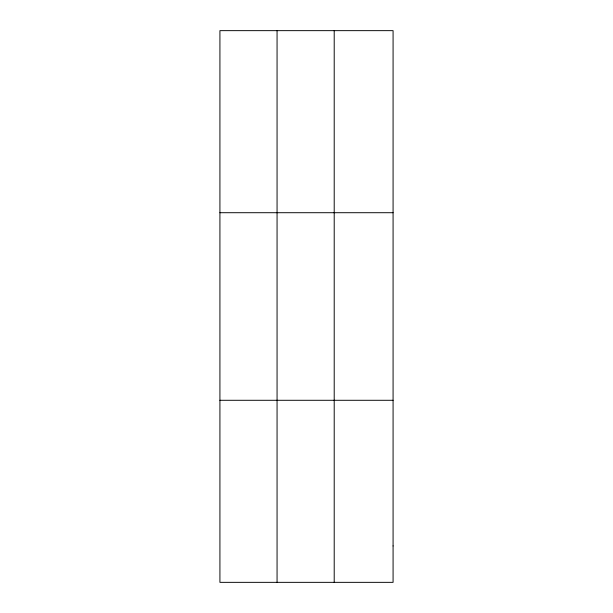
<?xml version="1.0" encoding="UTF-8"?>
<svg xmlns="http://www.w3.org/2000/svg" width="613" height="613" viewBox="0 0 613 613"><rect width="100%" height="100%" fill="white"/><g stroke="black" fill="none" stroke-linecap="round" stroke-linejoin="round"><path stroke-width="0.92" d="M277.061 582.35L277.061 30.65M334.208 582.35L334.208 30.65M219.921 212.711L393.079 212.711M219.921 400.289L393.079 400.289M393.079 545.938L393.079 582.35L219.921 582.35L219.921 30.65L393.079 30.65L393.079 545.938"/></g></svg>
